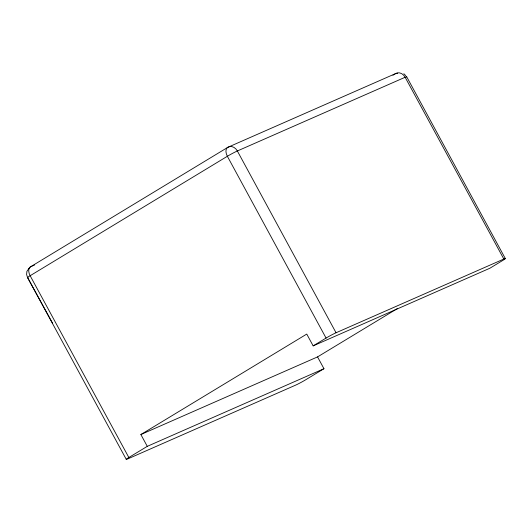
<?xml version="1.0" encoding="UTF-8"?>
<svg xmlns="http://www.w3.org/2000/svg" width="532" height="532" viewBox="0 0 532 532"><rect width="100%" height="100%" fill="white"/><g stroke="black" fill="none" stroke-linecap="round" stroke-linejoin="round"><path stroke-width="0.8" d="M28.987 268.414L26.906 271.347L26.6 274.492L27.538 277.518L126.237 459.302M392.915 75.245L395.755 73.522A8.073 4.841 58.8 0 1 397.65 73.303M140.867 434.538L317.551 356.906L323.961 368.709L147.278 446.341L140.867 434.538L306.758 334.076L313.162 345.88L489.852 268.248L502.753 260.434A8.073 0.505 -28.5 0 0 503.831 259.044L405.131 77.26A8.073 6.444 66.3 0 0 395.755 73.522L227.975 147.244L30.75 266.685A8.073 6.444 66.3 0 0 28.356 269.671M323.961 368.709L305.528 379.875A8.073 0.505 -28.5 0 1 295.546 385.175L127.766 458.897A8.073 0.505 -28.5 0 1 128.844 457.507L147.278 446.341M313.162 345.88L326.069 338.066A8.073 0.505 -28.5 0 1 336.051 332.759L503.831 259.044M317.551 356.906L397.663 308.394M34.547 265.016L30.75 266.685A8.073 4.841 58.8 0 0 30.144 275.722L128.844 457.507M403.841 73.735L405.763 75.65M27.538 277.518L52.488 323.044M505.36 258.638L406.667 76.734M336.051 332.759L237.352 150.975A8.073 6.444 66.3 0 0 227.975 147.244A8.073 4.841 58.8 0 0 227.363 156.282L326.069 338.066M28.003 277.544A8.073 0.505 -28.5 0 1 30.144 275.722L227.363 156.282A8.073 0.505 -28.5 0 1 237.352 150.975L405.131 77.26A8.073 0.505 -28.5 0 1 406.541 76.98"/></g></svg>
